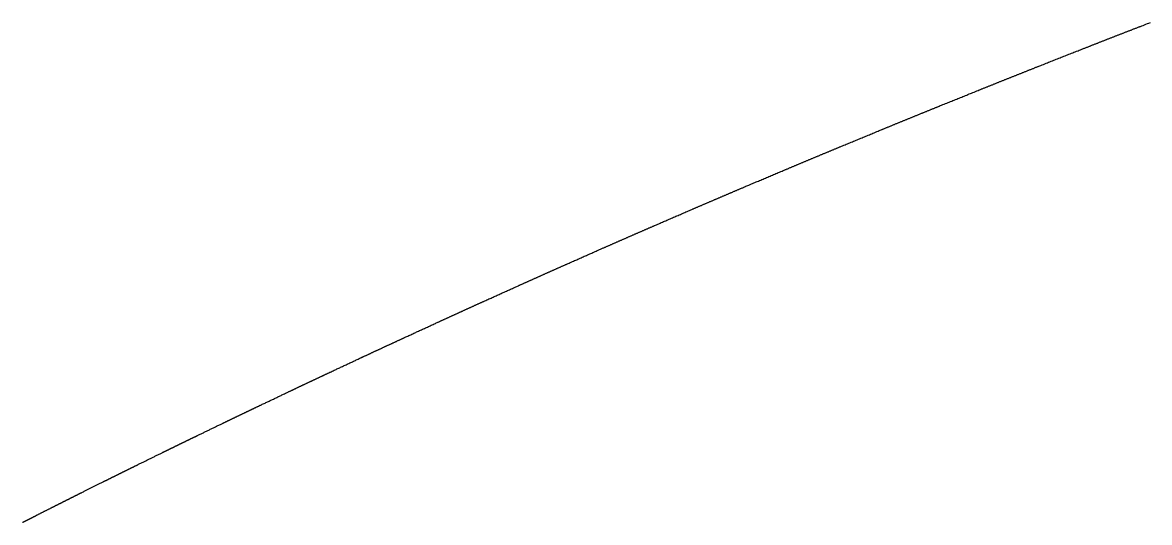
# Model space of a CAD drawing. Header units: millimetres. Extents: x 0 to 2438, y 0 to 1219.
# Drawn here: x 208.221 to 210.776, y 467.518 to 468.652 of the extents above; entities that cross this region are included whole.
import ezdxf

# ---------------------------------------------------------------- set-up
doc = ezdxf.new("R2010")
doc.units = ezdxf.units.MM
doc.layers.add('CUT_AIRCRAFT', color=7, linetype='Continuous')

msp = doc.modelspace()

# ---------------------------------------------------------------- linework, layer by layer
at = {"layer": 'CUT_AIRCRAFT'}
msp.add_lwpolyline([(208.2203, 467.5176), (208.2206, 467.5178), (208.221, 467.518), (208.2214, 467.5182), (208.2218, 467.5184), (208.2222, 467.5186), (208.2226, 467.5188), (208.2229, 467.519), (208.2233, 467.5192), (208.2237, 467.5193), (208.2241, 467.5195), (208.2245, 467.5197), (208.2249, 467.5199), (208.2252, 467.5201), (208.2256, 467.5203), (208.226, 467.5205), (208.2264, 467.5207), (208.2268, 467.5209), (208.2272, 467.5211), (208.2276, 467.5213), (208.2279, 467.5215), (208.2283, 467.5217), (208.2287, 467.5219), (208.2291, 467.5221), (208.2295, 467.5223), (208.2299, 467.5225), (208.2303, 467.5227), (208.2306, 467.5229), (208.231, 467.5231), (208.2314, 467.5233), (208.2318, 467.5235), (208.2322, 467.5237), (208.2326, 467.5239), (208.233, 467.5241), (208.2334, 467.5243), (208.2337, 467.5245), (208.2341, 467.5247), (208.2345, 467.5249), (208.2349, 467.5251), (208.2353, 467.5253), (208.2357, 467.5254), (208.2361, 467.5256), (208.2365, 467.5258), (208.2368, 467.526), (208.2372, 467.5262), (208.2376, 467.5264), (208.238, 467.5266), (208.2384, 467.5268), (208.2388, 467.527), (208.2392, 467.5272), (208.2396, 467.5274), (208.2399, 467.5276), (208.2403, 467.5278), (208.2407, 467.528), (208.2411, 467.5282), (208.2415, 467.5284), (208.2419, 467.5286), (208.2423, 467.5288), (208.2427, 467.529), (208.2431, 467.5292), (208.2435, 467.5294), (208.2439, 467.5296), (208.2442, 467.5298), (208.2446, 467.53), (208.245, 467.5302), (208.2454, 467.5304), (208.2458, 467.5306), (208.2462, 467.5308), (208.2466, 467.531), (208.247, 467.5312), (208.2474, 467.5314), (208.2478, 467.5316), (208.2482, 467.5318), (208.2485, 467.532), (208.2489, 467.5322), (208.2493, 467.5324), (208.2497, 467.5326), (208.2501, 467.5328), (208.2506, 467.533), (208.2509, 467.5332), (208.2513, 467.5334), (208.2516, 467.5335), (208.2518, 467.5337), (208.2523, 467.5339), (208.2528, 467.5342), (208.2537, 467.5346), (208.2548, 467.5352), (208.256, 467.5358), (208.2571, 467.5364), (208.2583, 467.5369), (208.2593, 467.5375), (208.2604, 467.538), (208.2614, 467.5385), (208.2625, 467.5391), (208.2636, 467.5396), (208.2646, 467.5402), (208.2657, 467.5407), (208.2668, 467.5413), (208.2679, 467.5418), (208.2689, 467.5423), (208.27, 467.5429), (208.2711, 467.5434), (208.2722, 467.544), (208.2732, 467.5445), (208.2743, 467.5451), (208.2754, 467.5456), (208.2765, 467.5462), (208.2776, 467.5467), (208.2786, 467.5473), (208.2797, 467.5478), (208.2808, 467.5483), (208.2818, 467.5489), (208.283, 467.5494), (208.2841, 467.55), (208.2852, 467.5506), (208.2863, 467.5511), (208.2873, 467.5516), (208.2881, 467.552), (208.2888, 467.5524), (208.2894, 467.5527), (208.29, 467.553), (208.2907, 467.5533), (208.2914, 467.5537), (208.2921, 467.5541), (208.2928, 467.5544), (208.2935, 467.5548), (208.2942, 467.5551), (208.2949, 467.5555), (208.2955, 467.5558), (208.2962, 467.5561), (208.2969, 467.5565), (208.2976, 467.5568), (208.2983, 467.5572), (208.299, 467.5575), (208.2997, 467.5579), (208.3004, 467.5582), (208.3011, 467.5586), (208.3018, 467.5589), (208.3024, 467.5593), (208.3031, 467.5596), (208.3038, 467.56), (208.3045, 467.5603), (208.3052, 467.5607), (208.3059, 467.561), (208.3066, 467.5614), (208.3073, 467.5617), (208.308, 467.5621), (208.3087, 467.5624), (208.3094, 467.5628), (208.3101, 467.5631), (208.3108, 467.5635), (208.3115, 467.5638), (208.3121, 467.5642), (208.3128, 467.5645), (208.3135, 467.5649), (208.3142, 467.5652), (208.3149, 467.5656), (208.3156, 467.5659), (208.3163, 467.5663), (208.317, 467.5666), (208.3177, 467.567), (208.3184, 467.5673), (208.3191, 467.5677), (208.3198, 467.568), (208.3205, 467.5684), (208.3212, 467.5687), (208.3219, 467.5691), (208.3226, 467.5694), (208.3233, 467.5698), (208.324, 467.5701), (208.3247, 467.5705), (208.3254, 467.5708), (208.3261, 467.5712), (208.3268, 467.5715), (208.3274, 467.5719), (208.3281, 467.5722), (208.3288, 467.5726), (208.3295, 467.5729), (208.3302, 467.5733), (208.3309, 467.5736), (208.3316, 467.574), (208.3323, 467.5743), (208.333, 467.5747), (208.3337, 467.575), (208.3344, 467.5754), (208.3351, 467.5757), (208.3358, 467.5761), (208.3365, 467.5764), (208.3372, 467.5768), (208.3379, 467.5771), (208.3386, 467.5775), (208.3393, 467.5778), (208.34, 467.5782), (208.3407, 467.5785), (208.3414, 467.5789), (208.3421, 467.5792), (208.3428, 467.5796), (208.3435, 467.5799), (208.3442, 467.5803), (208.3449, 467.5806), (208.3456, 467.581), (208.3463, 467.5813), (208.347, 467.5817), (208.3477, 467.582), (208.3484, 467.5824), (208.3492, 467.5828), (208.3499, 467.5831), (208.3506, 467.5835), (208.3512, 467.5838), (208.3518, 467.5841), (208.3524, 467.5844), (208.3531, 467.5847), (208.3541, 467.5852), (208.3553, 467.5858), (208.3568, 467.5866), (208.3585, 467.5874), (208.3602, 467.5883), (208.3618, 467.5891), (208.3633, 467.5898), (208.3648, 467.5906), (208.3663, 467.5913), (208.3678, 467.5921), (208.3693, 467.5929), (208.3709, 467.5936), (208.3724, 467.5944), (208.374, 467.5952), (208.3755, 467.5959), (208.377, 467.5967), (208.3786, 467.5975), (208.3801, 467.5982), (208.3816, 467.599), (208.3832, 467.5998), (208.3847, 467.6005), (208.3863, 467.6013), (208.3878, 467.6021), (208.3893, 467.6028), (208.3909, 467.6036), (208.3924, 467.6043), (208.3939, 467.6051), (208.3954, 467.6059), (208.397, 467.6067), (208.3987, 467.6075), (208.4003, 467.6083), (208.4018, 467.6091), (208.4032, 467.6097), (208.4042, 467.6103), (208.4051, 467.6107), (208.4058, 467.611), (208.4065, 467.6114), (208.4073, 467.6118), (208.4081, 467.6122), (208.409, 467.6126), (208.4099, 467.6131), (208.4107, 467.6135), (208.4115, 467.6139), (208.4124, 467.6143), (208.4132, 467.6147), (208.414, 467.6151), (208.4149, 467.6155), (208.4157, 467.616), (208.4165, 467.6164), (208.4174, 467.6168), (208.4182, 467.6172), (208.419, 467.6176), (208.4199, 467.618), (208.4207, 467.6184), (208.4215, 467.6189), (208.4224, 467.6193), (208.4232, 467.6197), (208.4241, 467.6201), (208.4249, 467.6205), (208.4257, 467.6209), (208.4266, 467.6214), (208.4274, 467.6218), (208.4282, 467.6222), (208.4291, 467.6226), (208.4299, 467.623), (208.4307, 467.6234), (208.4316, 467.6238), (208.4324, 467.6243), (208.4333, 467.6247), (208.4341, 467.6251), (208.4349, 467.6255), (208.4358, 467.6259), (208.4366, 467.6263), (208.4375, 467.6268), (208.4383, 467.6272), (208.4391, 467.6276), (208.44, 467.628), (208.4408, 467.6284), (208.4417, 467.6288), (208.4425, 467.6293), (208.4433, 467.6297), (208.4442, 467.6301), (208.445, 467.6305), (208.4459, 467.6309), (208.4467, 467.6313), (208.4475, 467.6317), (208.4484, 467.6322), (208.4492, 467.6326), (208.4501, 467.633), (208.4509, 467.6334), (208.4517, 467.6338), (208.4526, 467.6342), (208.4534, 467.6347), (208.4543, 467.6351), (208.4551, 467.6355), (208.4559, 467.6359), (208.4568, 467.6363), (208.4576, 467.6367), (208.4585, 467.6372), (208.4593, 467.6376), (208.4601, 467.638), (208.461, 467.6384), (208.4618, 467.6388), (208.4627, 467.6392), (208.4635, 467.6397), (208.4644, 467.6401), (208.4652, 467.6405), (208.466, 467.6409), (208.4669, 467.6413), (208.4677, 467.6417), (208.4686, 467.6421), (208.4694, 467.6426), (208.4703, 467.643), (208.4711, 467.6434), (208.4719, 467.6438), (208.4728, 467.6442), (208.4736, 467.6446), (208.4745, 467.6451), (208.4753, 467.6455), (208.4761, 467.6459), (208.477, 467.6463), (208.4779, 467.6467), (208.4788, 467.6472), (208.4796, 467.6476), (208.4804, 467.648), (208.4811, 467.6483), (208.4818, 467.6487), (208.4827, 467.6491), (208.4838, 467.6496), (208.4852, 467.6503), (208.4868, 467.6512), (208.4886, 467.652), (208.4904, 467.6529), (208.4922, 467.6538), (208.4938, 467.6546), (208.4955, 467.6554), (208.4971, 467.6562), (208.4987, 467.657), (208.5004, 467.6578), (208.5021, 467.6587), (208.5038, 467.6595), (208.5054, 467.6603), (208.5071, 467.6611), (208.5088, 467.6619), (208.5104, 467.6628), (208.5121, 467.6636), (208.5138, 467.6644), (208.5154, 467.6652), (208.5171, 467.666), (208.5188, 467.6669), (208.5205, 467.6677), (208.5221, 467.6685), (208.5238, 467.6693), (208.5254, 467.6701), (208.5271, 467.6709), (208.5287, 467.6718), (208.5305, 467.6726), (208.5323, 467.6735), (208.5341, 467.6744), (208.5358, 467.6752), (208.5372, 467.6759), (208.5383, 467.6764), (208.5391, 467.6768), (208.5398, 467.6772), (208.5405, 467.6775), (208.5412, 467.6779), (208.542, 467.6783), (208.5429, 467.6787), (208.5438, 467.6791), (208.5446, 467.6795), (208.5454, 467.6799), (208.5462, 467.6803), (208.5471, 467.6807), (208.5479, 467.6811), (208.5487, 467.6815), (208.5495, 467.6819), (208.5504, 467.6823), (208.5512, 467.6827), (208.552, 467.6831), (208.5528, 467.6836), (208.5537, 467.684), (208.5545, 467.6844), (208.5553, 467.6848), (208.5561, 467.6852), (208.557, 467.6856), (208.5578, 467.686), (208.5586, 467.6864), (208.5594, 467.6868), (208.5603, 467.6872), (208.5611, 467.6876), (208.5619, 467.688), (208.5627, 467.6884), (208.5636, 467.6888), (208.5644, 467.6892), (208.5652, 467.6896), (208.566, 467.69), (208.5669, 467.6904), (208.5677, 467.6908), (208.5685, 467.6912), (208.5694, 467.6916), (208.5702, 467.692), (208.571, 467.6924), (208.5718, 467.6928), (208.5727, 467.6932), (208.5735, 467.6936), (208.5743, 467.694), (208.5752, 467.6944), (208.576, 467.6949), (208.5768, 467.6953), (208.5776, 467.6957), (208.5785, 467.6961), (208.5793, 467.6965), (208.5801, 467.6969), (208.581, 467.6973), (208.5818, 467.6977), (208.5826, 467.6981), (208.5834, 467.6985), (208.5843, 467.6989), (208.5851, 467.6993), (208.5859, 467.6997), (208.5867, 467.7001), (208.5876, 467.7005), (208.5884, 467.7009), (208.5892, 467.7013), (208.5901, 467.7017), (208.5909, 467.7021), (208.5917, 467.7025), (208.5925, 467.7029), (208.5934, 467.7033), (208.5942, 467.7037), (208.595, 467.7041), (208.5959, 467.7045), (208.5967, 467.7049), (208.5975, 467.7053), (208.5984, 467.7057), (208.5992, 467.7062), (208.6, 467.7066), (208.6008, 467.707), (208.6017, 467.7074), (208.6025, 467.7078), (208.6033, 467.7082), (208.6042, 467.7086), (208.605, 467.709), (208.6058, 467.7094), (208.6067, 467.7098), (208.6075, 467.7102), (208.6083, 467.7106), (208.6091, 467.711), (208.61, 467.7114), (208.6108, 467.7118), (208.6117, 467.7122), (208.6125, 467.7126), (208.6133, 467.713), (208.614, 467.7133), (208.6147, 467.7137), (208.6155, 467.7141), (208.6166, 467.7146), (208.6181, 467.7153), (208.6198, 467.7162), (208.6217, 467.7171), (208.6236, 467.718), (208.6254, 467.7189), (208.6272, 467.7197), (208.6289, 467.7206), (208.6306, 467.7214), (208.6323, 467.7222), (208.634, 467.7231), (208.6358, 467.7239), (208.6376, 467.7248), (208.6393, 467.7256), (208.6411, 467.7265), (208.6428, 467.7273), (208.6445, 467.7282), (208.6463, 467.729), (208.648, 467.7299), (208.6498, 467.7307), (208.6515, 467.7315), (208.6533, 467.7324), (208.655, 467.7332), (208.6568, 467.7341), (208.6585, 467.7349), (208.6602, 467.7358), (208.6619, 467.7366), (208.6637, 467.7374), (208.6655, 467.7383), (208.6674, 467.7392), (208.6693, 467.7401), (208.671, 467.741), (208.6725, 467.7417), (208.6737, 467.7422), (208.6746, 467.7427), (208.6754, 467.7431), (208.6762, 467.7435), (208.677, 467.7439), (208.6779, 467.7443), (208.6789, 467.7448), (208.6798, 467.7452), (208.6808, 467.7457), (208.6817, 467.7461), (208.6826, 467.7466), (208.6835, 467.747), (208.6844, 467.7474), (208.6853, 467.7479), (208.6863, 467.7483), (208.6872, 467.7488), (208.6881, 467.7492), (208.689, 467.7496), (208.6899, 467.7501), (208.6909, 467.7505), (208.6918, 467.751), (208.6927, 467.7514), (208.6936, 467.7518), (208.6945, 467.7523), (208.6954, 467.7527), (208.6964, 467.7532), (208.6973, 467.7536), (208.6982, 467.7541), (208.6991, 467.7545), (208.7, 467.7549), (208.701, 467.7554), (208.7019, 467.7558), (208.7028, 467.7563), (208.7037, 467.7567), (208.7046, 467.7572), (208.7055, 467.7576), (208.7065, 467.758), (208.7074, 467.7585), (208.7083, 467.7589), (208.7092, 467.7594), (208.7101, 467.7598), (208.7111, 467.7602), (208.712, 467.7607), (208.7129, 467.7611), (208.7138, 467.7616), (208.7147, 467.762), (208.7157, 467.7625), (208.7166, 467.7629), (208.7175, 467.7633), (208.7184, 467.7638), (208.7193, 467.7642), (208.7202, 467.7647), (208.7212, 467.7651), (208.7221, 467.7655), (208.723, 467.766), (208.7239, 467.7664), (208.7249, 467.7669), (208.7258, 467.7673), (208.7267, 467.7678), (208.7276, 467.7682), (208.7285, 467.7686), (208.7294, 467.7691), (208.7304, 467.7695), (208.7313, 467.77), (208.7322, 467.7704), (208.7331, 467.7708), (208.734, 467.7713), (208.735, 467.7717), (208.7359, 467.7722), (208.7368, 467.7726), (208.7377, 467.773), (208.7387, 467.7735), (208.7396, 467.7739), (208.7405, 467.7744), (208.7414, 467.7748), (208.7423, 467.7753), (208.7433, 467.7757), (208.7442, 467.7761), (208.7451, 467.7766), (208.746, 467.777), (208.7469, 467.7775), (208.7479, 467.7779), (208.7488, 467.7783), (208.7497, 467.7788), (208.7506, 467.7792), (208.7515, 467.7797), (208.7525, 467.7801), (208.7534, 467.7805), (208.7544, 467.781), (208.7553, 467.7815), (208.7562, 467.7819), (208.7571, 467.7823), (208.7578, 467.7827), (208.7586, 467.783), (208.7595, 467.7835), (208.7608, 467.7841), (208.7624, 467.7848), (208.7643, 467.7858), (208.7664, 467.7867), (208.7685, 467.7877), (208.7705, 467.7887), (208.7724, 467.7896), (208.7743, 467.7905), (208.7762, 467.7914), (208.7781, 467.7923), (208.78, 467.7932), (208.7819, 467.7942), (208.7839, 467.7951), (208.7858, 467.796), (208.7877, 467.7969), (208.7896, 467.7978), (208.7916, 467.7988), (208.7935, 467.7997), (208.7954, 467.8006), (208.7973, 467.8015), (208.7993, 467.8024), (208.8012, 467.8033), (208.8031, 467.8043), (208.805, 467.8052), (208.807, 467.8061), (208.8088, 467.807), (208.8107, 467.8079), (208.8126, 467.8088), (208.8147, 467.8098), (208.8167, 467.8107), (208.8188, 467.8117), (208.8207, 467.8126), (208.8224, 467.8134), (208.8236, 467.814), (208.8247, 467.8145), (208.8255, 467.8149), (208.8264, 467.8153), (208.8273, 467.8158), (208.8283, 467.8162), (208.8293, 467.8167), (208.8304, 467.8172), (208.8314, 467.8177), (208.8324, 467.8182), (208.8334, 467.8187), (208.8344, 467.8191), (208.8354, 467.8196), (208.8364, 467.8201), (208.8374, 467.8206), (208.8384, 467.821), (208.8394, 467.8215), (208.8404, 467.822), (208.8414, 467.8225), (208.8424, 467.8229), (208.8434, 467.8234), (208.8444, 467.8239), (208.8454, 467.8244), (208.8464, 467.8248), (208.8474, 467.8253), (208.8485, 467.8258), (208.8494, 467.8263), (208.8504, 467.8267), (208.8515, 467.8272), (208.8525, 467.8277), (208.8535, 467.8282), (208.8545, 467.8286), (208.8555, 467.8291), (208.8565, 467.8296), (208.8575, 467.8301), (208.8585, 467.8305), (208.8595, 467.831), (208.8605, 467.8315), (208.8615, 467.832), (208.8625, 467.8324), (208.8635, 467.8329), (208.8645, 467.8334), (208.8655, 467.8339), (208.8665, 467.8343), (208.8675, 467.8348), (208.8685, 467.8353), (208.8695, 467.8358), (208.8706, 467.8362), (208.8716, 467.8367), (208.8726, 467.8372), (208.8736, 467.8377), (208.8746, 467.8381), (208.8756, 467.8386), (208.8766, 467.8391), (208.8776, 467.8396), (208.8786, 467.84), (208.8796, 467.8405), (208.8806, 467.841), (208.8816, 467.8415), (208.8826, 467.8419), (208.8836, 467.8424), (208.8846, 467.8429), (208.8856, 467.8434), (208.8866, 467.8438), (208.8876, 467.8443), (208.8887, 467.8448), (208.8896, 467.8453), (208.8907, 467.8457), (208.8917, 467.8462), (208.8927, 467.8467), (208.8937, 467.8472), (208.8947, 467.8476), (208.8957, 467.8481), (208.8967, 467.8486), (208.8977, 467.8491), (208.8987, 467.8495), (208.8997, 467.85), (208.9007, 467.8505), (208.9017, 467.8509), (208.9027, 467.8514), (208.9038, 467.8519), (208.9048, 467.8524), (208.9058, 467.8529), (208.9068, 467.8533), (208.9078, 467.8538), (208.9088, 467.8543), (208.9098, 467.8547), (208.9108, 467.8552), (208.9118, 467.8557), (208.9129, 467.8562), (208.9139, 467.8567), (208.9148, 467.8571), (208.9156, 467.8575), (208.9165, 467.8579), (208.9175, 467.8584), (208.9188, 467.859), (208.9206, 467.8598), (208.9227, 467.8608), (208.9249, 467.8619), (208.9272, 467.8629), (208.9294, 467.864), (208.9315, 467.8649), (208.9335, 467.8659), (208.9356, 467.8669), (208.9376, 467.8678), (208.9397, 467.8688), (208.9418, 467.8698), (208.9439, 467.8708), (208.946, 467.8718), (208.9481, 467.8727), (208.9502, 467.8737), (208.9523, 467.8747), (208.9544, 467.8757), (208.9564, 467.8766), (208.9585, 467.8776), (208.9606, 467.8786), (208.9627, 467.8796), (208.9648, 467.8806), (208.9669, 467.8816), (208.969, 467.8825), (208.971, 467.8835), (208.9731, 467.8844), (208.9752, 467.8854), (208.9774, 467.8864), (208.9796, 467.8875), (208.9819, 467.8885), (208.9839, 467.8895), (208.9857, 467.8903), (208.9871, 467.891), (208.9882, 467.8915), (208.9891, 467.8919), (208.9901, 467.8924), (208.9911, 467.8928), (208.9921, 467.8933), (208.9933, 467.8939), (208.9944, 467.8944), (208.9955, 467.8949), (208.9966, 467.8954), (208.9977, 467.8959), (208.9987, 467.8964), (208.9998, 467.8969), (209.0009, 467.8974), (209.002, 467.8979), (209.0031, 467.8984), (209.0042, 467.8989), (209.0052, 467.8994), (209.0063, 467.8999), (209.0074, 467.9004), (209.0085, 467.9009), (209.0096, 467.9014), (209.0106, 467.902), (209.0117, 467.9025), (209.0128, 467.903), (209.0139, 467.9035), (209.015, 467.904), (209.0161, 467.9045), (209.0172, 467.905), (209.0182, 467.9055), (209.0193, 467.906), (209.0204, 467.9065), (209.0215, 467.907), (209.0226, 467.9075), (209.0237, 467.908), (209.0247, 467.9085), (209.0258, 467.909), (209.0269, 467.9095), (209.028, 467.91), (209.0291, 467.9105), (209.0302, 467.911), (209.0312, 467.9115), (209.0323, 467.912), (209.0334, 467.9125), (209.0345, 467.913), (209.0356, 467.9135), (209.0367, 467.9141), (209.0377, 467.9146), (209.0388, 467.9151), (209.0399, 467.9156), (209.041, 467.9161), (209.0421, 467.9166), (209.0432, 467.9171), (209.0443, 467.9176), (209.0453, 467.9181), (209.0464, 467.9186), (209.0475, 467.9191), (209.0486, 467.9196), (209.0497, 467.9201), (209.0508, 467.9206), (209.0519, 467.9211), (209.0529, 467.9216), (209.054, 467.9221), (209.0551, 467.9226), (209.0562, 467.9231), (209.0573, 467.9236), (209.0584, 467.9241), (209.0595, 467.9246), (209.0605, 467.9251), (209.0616, 467.9256), (209.0627, 467.9261), (209.0638, 467.9266), (209.0649, 467.9271), (209.066, 467.9276), (209.0671, 467.9281), (209.0682, 467.9286), (209.0692, 467.9291), (209.0703, 467.9297), (209.0714, 467.9302), (209.0725, 467.9307), (209.0736, 467.9312), (209.0747, 467.9317), (209.0758, 467.9322), (209.0768, 467.9327), (209.0779, 467.9332), (209.079, 467.9337), (209.0801, 467.9342), (209.0812, 467.9347), (209.0823, 467.9352), (209.0834, 467.9357), (209.0845, 467.9362), (209.0855, 467.9367), (209.0864, 467.9371), (209.0874, 467.9375), (209.0884, 467.938), (209.0899, 467.9387), (209.0917, 467.9396), (209.094, 467.9406), (209.0963, 467.9417), (209.0987, 467.9428), (209.101, 467.9438), (209.1032, 467.9449), (209.1054, 467.9459), (209.1076, 467.9469), (209.1098, 467.9479), (209.112, 467.9489), (209.1142, 467.9499), (209.1164, 467.9509), (209.1186, 467.952), (209.1208, 467.953), (209.1231, 467.954), (209.1253, 467.955), (209.1275, 467.956), (209.1297, 467.957), (209.1319, 467.9581), (209.1341, 467.9591), (209.1363, 467.9601), (209.1386, 467.9611), (209.1408, 467.9621), (209.143, 467.9631), (209.1451, 467.9641), (209.1473, 467.9651), (209.1495, 467.9662), (209.1518, 467.9672), (209.1542, 467.9683), (209.1566, 467.9694), (209.1588, 467.9704), (209.1607, 467.9713), (209.1621, 467.9719), (209.1633, 467.9725), (209.1643, 467.9729), (209.1652, 467.9733), (209.1662, 467.9738), (209.1673, 467.9743), (209.1685, 467.9749), (209.1697, 467.9754), (209.1709, 467.9759), (209.172, 467.9764), (209.1731, 467.977), (209.1742, 467.9775), (209.1753, 467.978), (209.1764, 467.9785), (209.1776, 467.979), (209.1787, 467.9795), (209.1798, 467.98), (209.181, 467.9806), (209.1821, 467.9811), (209.1832, 467.9816), (209.1843, 467.9821), (209.1855, 467.9826), (209.1866, 467.9831), (209.1877, 467.9836), (209.1889, 467.9842), (209.19, 467.9847), (209.1911, 467.9852), (209.1922, 467.9857), (209.1934, 467.9862), (209.1945, 467.9867), (209.1956, 467.9873), (209.1967, 467.9878), (209.1979, 467.9883), (209.199, 467.9888), (209.2001, 467.9893), (209.2012, 467.9898), (209.2024, 467.9903), (209.2035, 467.9909), (209.2046, 467.9914), (209.2058, 467.9919), (209.2069, 467.9924), (209.208, 467.9929), (209.2091, 467.9934), (209.2103, 467.9939), (209.2114, 467.9945), (209.2125, 467.995), (209.2137, 467.9955), (209.2148, 467.996), (209.2159, 467.9965), (209.217, 467.997), (209.2182, 467.9975), (209.2193, 467.9981), (209.2204, 467.9986), (209.2216, 467.9991), (209.2227, 467.9996), (209.2238, 468.0001), (209.2249, 468.0006), (209.2261, 468.0011), (209.2272, 468.0017), (209.2283, 468.0022), (209.2294, 468.0027), (209.2306, 468.0032), (209.2317, 468.0037), (209.2328, 468.0042), (209.234, 468.0047), (209.2351, 468.0052), (209.2362, 468.0058), (209.2373, 468.0063), (209.2385, 468.0068), (209.2396, 468.0073), (209.2407, 468.0078), (209.2419, 468.0083), (209.243, 468.0088), (209.2441, 468.0094), (209.2452, 468.0099), (209.2464, 468.0104), (209.2475, 468.0109), (209.2486, 468.0114), (209.2498, 468.0119), (209.2509, 468.0124), (209.252, 468.0129), (209.2532, 468.0135), (209.2543, 468.014), (209.2554, 468.0145), (209.2565, 468.015), (209.2576, 468.0155), (209.2588, 468.016), (209.2599, 468.0165), (209.2611, 468.0171), (209.2623, 468.0176), (209.2634, 468.0181), (209.2645, 468.0186), (209.2654, 468.019), (209.2663, 468.0194), (209.2675, 468.0199), (209.269, 468.0206), (209.2709, 468.0215), (209.2732, 468.0226), (209.2757, 468.0237), (209.2782, 468.0248), (209.2807, 468.0259), (209.283, 468.027), (209.2852, 468.028), (209.2875, 468.029), (209.2898, 468.0301), (209.2921, 468.0311), (209.2945, 468.0322), (209.2968, 468.0332), (209.2991, 468.0343), (209.3014, 468.0353), (209.3038, 468.0364), (209.3061, 468.0374), (209.3084, 468.0385), (209.3107, 468.0395), (209.313, 468.0405), (209.3154, 468.0416), (209.3177, 468.0427), (209.32, 468.0437), (209.3223, 468.0447), (209.3246, 468.0458), (209.3269, 468.0468), (209.3292, 468.0478), (209.3315, 468.0489), (209.3339, 468.05), (209.3364, 468.0511), (209.3389, 468.0522), (209.3412, 468.0533), (209.3432, 468.0541), (209.3448, 468.0548), (209.346, 468.0554), (209.347, 468.0558), (209.348, 468.0563), (209.3491, 468.0568), (209.3503, 468.0573), (209.3515, 468.0579), (209.3527, 468.0584), (209.354, 468.059), (209.3552, 468.0595), (209.3563, 468.06), (209.3575, 468.0606), (209.3587, 468.0611), (209.3599, 468.0616), (209.3611, 468.0622), (209.3623, 468.0627), (209.3635, 468.0632), (209.3647, 468.0638), (209.3658, 468.0643), (209.367, 468.0648), (209.3682, 468.0654), (209.3694, 468.0659), (209.3706, 468.0664), (209.3718, 468.067), (209.373, 468.0675), (209.3742, 468.068), (209.3754, 468.0686), (209.3766, 468.0691), (209.3778, 468.0696), (209.379, 468.0702), (209.3801, 468.0707), (209.3813, 468.0713), (209.3825, 468.0718), (209.3837, 468.0723), (209.3849, 468.0729), (209.3861, 468.0734), (209.3873, 468.0739), (209.3885, 468.0745), (209.3897, 468.075), (209.3909, 468.0755), (209.3921, 468.0761), (209.3932, 468.0766), (209.3944, 468.0771), (209.3956, 468.0777), (209.3968, 468.0782), (209.398, 468.0787), (209.3992, 468.0793), (209.4004, 468.0798), (209.4016, 468.0803), (209.4028, 468.0809), (209.404, 468.0814), (209.4052, 468.0819), (209.4064, 468.0824), (209.4076, 468.083), (209.4088, 468.0835), (209.41, 468.084), (209.4111, 468.0846), (209.4123, 468.0851), (209.4135, 468.0856), (209.4147, 468.0862), (209.4159, 468.0867), (209.4171, 468.0872), (209.4183, 468.0878), (209.4195, 468.0883), (209.4207, 468.0888), (209.4219, 468.0894), (209.4231, 468.0899), (209.4243, 468.0904), (209.4255, 468.091), (209.4266, 468.0915), (209.4278, 468.092), (209.429, 468.0926), (209.4302, 468.0931), (209.4314, 468.0936), (209.4326, 468.0942), (209.4338, 468.0947), (209.435, 468.0952), (209.4362, 468.0958), (209.4374, 468.0963), (209.4386, 468.0968), (209.4398, 468.0973), (209.441, 468.0979), (209.4422, 468.0984), (209.4434, 468.0989), (209.4445, 468.0995), (209.4457, 468.1), (209.4469, 468.1005), (209.4481, 468.1011), (209.4494, 468.1016), (209.4506, 468.1022), (209.4518, 468.1027), (209.4529, 468.1032), (209.4539, 468.1036), (209.4549, 468.1041), (209.4561, 468.1046), (209.4577, 468.1053), (209.4597, 468.1062), (209.4622, 468.1073), (209.4648, 468.1085), (209.4675, 468.1096), (209.47, 468.1108), (209.4725, 468.1119), (209.4749, 468.1129), (209.4772, 468.114), (209.4796, 468.1151), (209.4821, 468.1161), (209.4846, 468.1172), (209.487, 468.1183), (209.4895, 468.1194), (209.4919, 468.1205), (209.4943, 468.1216), (209.4968, 468.1226), (209.4992, 468.1237), (209.5017, 468.1248), (209.5041, 468.1259), (209.5066, 468.127), (209.509, 468.128), (209.5115, 468.1291), (209.5139, 468.1302), (209.5163, 468.1313), (209.5187, 468.1323), (209.5211, 468.1334), (209.5236, 468.1345), (209.5261, 468.1356), (209.5288, 468.1368), (209.5314, 468.1379), (209.5338, 468.139), (209.5359, 468.1399), (209.5375, 468.1406), (209.5388, 468.1412), (209.5399, 468.1416), (209.5409, 468.1421), (209.5421, 468.1426), (209.5433, 468.1432), (209.5446, 468.1437), (209.5459, 468.1443), (209.5472, 468.1449), (209.5484, 468.1454), (209.5497, 468.146), (209.5509, 468.1465), (209.5522, 468.1471), (209.5534, 468.1476), (209.5547, 468.1482), (209.5559, 468.1487), (209.5572, 468.1493), (209.5584, 468.1498), (209.5597, 468.1504), (209.5609, 468.1509), (209.5622, 468.1515), (209.5634, 468.152), (209.5647, 468.1525), (209.5659, 468.1531), (209.5672, 468.1536), (209.5684, 468.1542), (209.5697, 468.1547), (209.5709, 468.1553), (209.5722, 468.1558), (209.5734, 468.1564), (209.5747, 468.1569), (209.5759, 468.1575), (209.5772, 468.158), (209.5784, 468.1586), (209.5797, 468.1591), (209.5809, 468.1597), (209.5822, 468.1602), (209.5834, 468.1608), (209.5847, 468.1613), (209.5859, 468.1619), (209.5872, 468.1624), (209.5884, 468.163), (209.5897, 468.1635), (209.5909, 468.1641), (209.5922, 468.1646), (209.5934, 468.1652), (209.5947, 468.1657), (209.5959, 468.1663), (209.5972, 468.1668), (209.5984, 468.1674), (209.5997, 468.1679), (209.6009, 468.1684), (209.6022, 468.169), (209.6035, 468.1695), (209.6047, 468.1701), (209.606, 468.1706), (209.6072, 468.1712), (209.6085, 468.1717), (209.6097, 468.1723), (209.611, 468.1728), (209.6122, 468.1734), (209.6135, 468.1739), (209.6147, 468.1745), (209.616, 468.175), (209.6172, 468.1756), (209.6185, 468.1761), (209.6197, 468.1767), (209.621, 468.1772), (209.6222, 468.1777), (209.6235, 468.1783), (209.6247, 468.1788), (209.626, 468.1794), (209.6272, 468.1799), (209.6285, 468.1805), (209.6298, 468.181), (209.631, 468.1816), (209.6322, 468.1821), (209.6335, 468.1827), (209.6348, 468.1832), (209.636, 468.1838), (209.6373, 468.1843), (209.6385, 468.1849), (209.6398, 468.1854), (209.641, 468.1859), (209.6423, 468.1865), (209.6435, 468.187), (209.6448, 468.1876), (209.646, 468.1881), (209.6473, 468.1887), (209.6487, 468.1893), (209.6499, 468.1898), (209.651, 468.1903), (209.6521, 468.1908), (209.6532, 468.1912), (209.6544, 468.1918), (209.6561, 468.1925), (209.6582, 468.1934), (209.6608, 468.1945), (209.6635, 468.1957), (209.6663, 468.1969), (209.6689, 468.1981), (209.6715, 468.1992), (209.674, 468.2003), (209.6765, 468.2013), (209.679, 468.2024), (209.6815, 468.2035), (209.6841, 468.2047), (209.6867, 468.2058), (209.6892, 468.2069), (209.6918, 468.208), (209.6943, 468.2091), (209.6969, 468.2102), (209.6994, 468.2113), (209.702, 468.2124), (209.7045, 468.2135), (209.7071, 468.2146), (209.7097, 468.2157), (209.7122, 468.2168), (209.7148, 468.2179), (209.7173, 468.219), (209.7198, 468.2201), (209.7223, 468.2212), (209.7249, 468.2223), (209.7275, 468.2234), (209.7303, 468.2246), (209.733, 468.2258), (209.7356, 468.2269), (209.7378, 468.2278), (209.7394, 468.2286), (209.7407, 468.2291), (209.7419, 468.2296), (209.743, 468.2301), (209.7441, 468.2306), (209.7454, 468.2311), (209.7468, 468.2317), (209.7482, 468.2323), (209.7495, 468.2329), (209.7508, 468.2334), (209.7521, 468.234), (209.7533, 468.2345), (209.7546, 468.2351), (209.7559, 468.2357), (209.7572, 468.2362), (209.7585, 468.2368), (209.7598, 468.2373), (209.7611, 468.2379), (209.7624, 468.2384), (209.7637, 468.239), (209.765, 468.2396), (209.7663, 468.2401), (209.7676, 468.2407), (209.7689, 468.2412), (209.7702, 468.2418), (209.7715, 468.2424), (209.7728, 468.2429), (209.7741, 468.2435), (209.7754, 468.244), (209.7767, 468.2446), (209.778, 468.2451), (209.7793, 468.2457), (209.7806, 468.2463), (209.7819, 468.2468), (209.7832, 468.2474), (209.7845, 468.2479), (209.7859, 468.2485), (209.7871, 468.249), (209.7885, 468.2496), (209.7897, 468.2502), (209.7911, 468.2507), (209.7923, 468.2513), (209.7937, 468.2518), (209.795, 468.2524), (209.7962, 468.2529), (209.7976, 468.2535), (209.7988, 468.2541), (209.8002, 468.2546), (209.8015, 468.2552), (209.8028, 468.2557), (209.8041, 468.2563), (209.8054, 468.2568), (209.8067, 468.2574), (209.808, 468.2579), (209.8093, 468.2585), (209.8106, 468.2591), (209.8119, 468.2596), (209.8132, 468.2602), (209.8145, 468.2607), (209.8158, 468.2613), (209.8171, 468.2618), (209.8184, 468.2624), (209.8197, 468.263), (209.821, 468.2635), (209.8223, 468.2641), (209.8236, 468.2646), (209.8249, 468.2652), (209.8262, 468.2657), (209.8275, 468.2663), (209.8288, 468.2668), (209.8301, 468.2674), (209.8314, 468.2679), (209.8327, 468.2685), (209.834, 468.2691), (209.8353, 468.2696), (209.8366, 468.2702), (209.8379, 468.2707), (209.8392, 468.2713), (209.8405, 468.2718), (209.8418, 468.2724), (209.8431, 468.2729), (209.8444, 468.2735), (209.8457, 468.2741), (209.847, 468.2746), (209.8483, 468.2752), (209.8496, 468.2757), (209.8509, 468.2763), (209.8522, 468.2768), (209.8536, 468.2774), (209.855, 468.278), (209.8562, 468.2785), (209.8574, 468.279), (209.8585, 468.2795), (209.8596, 468.28), (209.8609, 468.2805), (209.8627, 468.2813), (209.8649, 468.2822), (209.8675, 468.2833), (209.8704, 468.2845), (209.8733, 468.2858), (209.876, 468.2869), (209.8787, 468.2881), (209.8813, 468.2892), (209.8839, 468.2903), (209.8865, 468.2914), (209.8891, 468.2925), (209.8918, 468.2936), (209.8945, 468.2947), (209.8971, 468.2959), (209.8998, 468.297), (209.9024, 468.2981), (209.9051, 468.2992), (209.9077, 468.3004), (209.9104, 468.3015), (209.913, 468.3026), (209.9157, 468.3037), (209.9184, 468.3049), (209.9211, 468.306), (209.9237, 468.3071), (209.9263, 468.3082), (209.9289, 468.3093), (209.9315, 468.3104), (209.9342, 468.3115), (209.937, 468.3127), (209.9398, 468.3139), (209.9427, 468.3151), (209.9453, 468.3162), (209.9476, 468.3172), (209.9493, 468.3179), (209.9507, 468.3185), (209.9519, 468.319), (209.953, 468.3194), (209.9542, 468.32), (209.9556, 468.3205), (209.957, 468.3211), (209.9584, 468.3217), (209.9598, 468.3223), (209.9611, 468.3229), (209.9625, 468.3234), (209.9638, 468.324), (209.9651, 468.3246), (209.9665, 468.3251), (209.9678, 468.3257), (209.9692, 468.3263), (209.9706, 468.3268), (209.9719, 468.3274), (209.9733, 468.328), (209.9746, 468.3285), (209.976, 468.3291), (209.9773, 468.3297), (209.9787, 468.3302), (209.98, 468.3308), (209.9814, 468.3314), (209.9827, 468.3319), (209.9841, 468.3325), (209.9854, 468.3331), (209.9868, 468.3336), (209.9881, 468.3342), (209.9895, 468.3348), (209.9908, 468.3353), (209.9922, 468.3359), (209.9935, 468.3365), (209.9949, 468.337), (209.9963, 468.3376), (209.9976, 468.3382), (209.999, 468.3387), (210.0003, 468.3393), (210.0017, 468.3399), (210.003, 468.3404), (210.0044, 468.341), (210.0057, 468.3416), (210.0071, 468.3421), (210.0084, 468.3427), (210.0098, 468.3433), (210.0111, 468.3438), (210.0125, 468.3444), (210.0138, 468.345), (210.0152, 468.3455), (210.0165, 468.3461), (210.0179, 468.3467), (210.0192, 468.3472), (210.0206, 468.3478), (210.022, 468.3483), (210.0233, 468.3489), (210.0247, 468.3495), (210.026, 468.35), (210.0274, 468.3506), (210.0287, 468.3512), (210.0301, 468.3517), (210.0314, 468.3523), (210.0328, 468.3529), (210.0341, 468.3534), (210.0355, 468.354), (210.0368, 468.3546), (210.0382, 468.3551), (210.0395, 468.3557), (210.0409, 468.3563), (210.0422, 468.3568), (210.0436, 468.3574), (210.045, 468.3579), (210.0463, 468.3585), (210.0477, 468.3591), (210.049, 468.3596), (210.0504, 468.3602), (210.0517, 468.3608), (210.0531, 468.3613), (210.0544, 468.3619), (210.0558, 468.3625), (210.0572, 468.363), (210.0585, 468.3636), (210.0599, 468.3642), (210.0612, 468.3647), (210.0625, 468.3653), (210.0639, 468.3658), (210.0652, 468.3664), (210.0666, 468.367), (210.068, 468.3676), (210.0695, 468.3681), (210.0708, 468.3687), (210.072, 468.3692), (210.0732, 468.3697), (210.0743, 468.3702), (210.0757, 468.3707), (210.0775, 468.3715), (210.0798, 468.3724), (210.0825, 468.3736), (210.0855, 468.3748), (210.0884, 468.376), (210.0913, 468.3772), (210.0941, 468.3784), (210.0967, 468.3795), (210.0994, 468.3806), (210.1021, 468.3817), (210.1049, 468.3828), (210.1077, 468.384), (210.1104, 468.3851), (210.1132, 468.3863), (210.1159, 468.3874), (210.1187, 468.3885), (210.1214, 468.3897), (210.1241, 468.3908), (210.1269, 468.3919), (210.1296, 468.3931), (210.1324, 468.3942), (210.1352, 468.3954), (210.1379, 468.3965), (210.1407, 468.3976), (210.1434, 468.3988), (210.1461, 468.3999), (210.1488, 468.401), (210.1515, 468.4021), (210.1544, 468.4033), (210.1574, 468.4045), (210.1603, 468.4057), (210.163, 468.4069), (210.1654, 468.4078), (210.1672, 468.4086), (210.1686, 468.4091), (210.1698, 468.4096), (210.171, 468.4101), (210.1722, 468.4106), (210.1736, 468.4112), (210.1751, 468.4118), (210.1765, 468.4124), (210.178, 468.413), (210.1793, 468.4136), (210.1807, 468.4141), (210.1821, 468.4147), (210.1835, 468.4153), (210.1849, 468.4158), (210.1863, 468.4164), (210.1877, 468.417), (210.1891, 468.4175), (210.1905, 468.4181), (210.1918, 468.4187), (210.1933, 468.4193), (210.1946, 468.4198), (210.196, 468.4204), (210.1974, 468.421), (210.1988, 468.4216), (210.2002, 468.4221), (210.2016, 468.4227), (210.203, 468.4233), (210.2044, 468.4238), (210.2058, 468.4244), (210.2072, 468.425), (210.2086, 468.4255), (210.21, 468.4261), (210.2114, 468.4267), (210.2128, 468.4273), (210.2141, 468.4278), (210.2156, 468.4284), (210.2169, 468.429), (210.2183, 468.4295), (210.2197, 468.4301), (210.2211, 468.4307), (210.2225, 468.4313), (210.2239, 468.4318), (210.2253, 468.4324), (210.2267, 468.433), (210.2281, 468.4335), (210.2295, 468.4341), (210.2309, 468.4347), (210.2323, 468.4352), (210.2337, 468.4358), (210.2351, 468.4364), (210.2365, 468.437), (210.2379, 468.4375), (210.2392, 468.4381), (210.2406, 468.4387), (210.242, 468.4392), (210.2434, 468.4398), (210.2448, 468.4404), (210.2462, 468.4409), (210.2476, 468.4415), (210.249, 468.4421), (210.2504, 468.4427), (210.2518, 468.4432), (210.2532, 468.4438), (210.2546, 468.4444), (210.256, 468.4449), (210.2574, 468.4455), (210.2588, 468.4461), (210.2602, 468.4466), (210.2616, 468.4472), (210.263, 468.4478), (210.2644, 468.4483), (210.2658, 468.4489), (210.2672, 468.4495), (210.2686, 468.45), (210.2699, 468.4506), (210.2713, 468.4512), (210.2727, 468.4518), (210.2741, 468.4523), (210.2755, 468.4529), (210.2769, 468.4535), (210.2783, 468.454), (210.2797, 468.4546), (210.2811, 468.4552), (210.2825, 468.4557), (210.2839, 468.4563), (210.2853, 468.4568), (210.2867, 468.4574), (210.2881, 468.458), (210.2895, 468.4586), (210.291, 468.4592), (210.2924, 468.4597), (210.2937, 468.4603), (210.2948, 468.4607), (210.296, 468.4612), (210.2974, 468.4618), (210.2993, 468.4625), (210.3016, 468.4635), (210.3045, 468.4646), (210.3075, 468.4659), (210.3105, 468.4671), (210.3135, 468.4683), (210.3163, 468.4695), (210.3191, 468.4706), (210.3218, 468.4717), (210.3246, 468.4728), (210.3274, 468.474), (210.3303, 468.4751), (210.3331, 468.4763), (210.336, 468.4774), (210.3388, 468.4785), (210.3416, 468.4797), (210.3444, 468.4808), (210.3472, 468.482), (210.3501, 468.4831), (210.3529, 468.4842), (210.3557, 468.4854), (210.3586, 468.4865), (210.3614, 468.4877), (210.3642, 468.4888), (210.367, 468.49), (210.3698, 468.4911), (210.3725, 468.4922), (210.3754, 468.4933), (210.3783, 468.4945), (210.3814, 468.4957), (210.3844, 468.497), (210.3872, 468.4981), (210.3896, 468.4991), (210.3915, 468.4998), (210.3929, 468.5004), (210.3941, 468.5009), (210.3953, 468.5014), (210.3966, 468.5019), (210.3981, 468.5025), (210.3996, 468.503), (210.401, 468.5036), (210.4025, 468.5042), (210.4039, 468.5048), (210.4054, 468.5054), (210.4068, 468.5059), (210.4082, 468.5065), (210.4096, 468.5071), (210.411, 468.5077), (210.4125, 468.5082), (210.4139, 468.5088), (210.4153, 468.5094), (210.4168, 468.51), (210.4182, 468.5105), (210.4196, 468.5111), (210.4211, 468.5117), (210.4225, 468.5123), (210.4239, 468.5128), (210.4253, 468.5134), (210.4268, 468.514), (210.4282, 468.5145), (210.4296, 468.5151), (210.4311, 468.5157), (210.4325, 468.5163), (210.4339, 468.5168), (210.4353, 468.5174), (210.4368, 468.518), (210.4382, 468.5185), (210.4396, 468.5191), (210.4411, 468.5197), (210.4425, 468.5203), (210.4439, 468.5208), (210.4453, 468.5214), (210.4468, 468.522), (210.4482, 468.5226), (210.4496, 468.5231), (210.4511, 468.5237), (210.4525, 468.5243), (210.4539, 468.5248), (210.4554, 468.5254), (210.4568, 468.526), (210.4582, 468.5266), (210.4597, 468.5271), (210.4611, 468.5277), (210.4625, 468.5283), (210.4639, 468.5288), (210.4654, 468.5294), (210.4668, 468.53), (210.4682, 468.5306), (210.4697, 468.5311), (210.4711, 468.5317), (210.4725, 468.5323), (210.474, 468.5328), (210.4754, 468.5334), (210.4768, 468.534), (210.4782, 468.5345), (210.4797, 468.5351), (210.4811, 468.5357), (210.4825, 468.5363), (210.484, 468.5368), (210.4854, 468.5374), (210.4868, 468.538), (210.4882, 468.5385), (210.4897, 468.5391), (210.4911, 468.5397), (210.4925, 468.5402), (210.494, 468.5408), (210.4954, 468.5414), (210.4968, 468.542), (210.4983, 468.5425), (210.4997, 468.5431), (210.5011, 468.5437), (210.5025, 468.5442), (210.504, 468.5448), (210.5054, 468.5454), (210.5069, 468.5459), (210.5083, 468.5465), (210.5097, 468.5471), (210.5111, 468.5476), (210.5125, 468.5482), (210.514, 468.5488), (210.5154, 468.5493), (210.5169, 468.5499), (210.5184, 468.5505), (210.5198, 468.5511), (210.5212, 468.5516), (210.5223, 468.5521), (210.5236, 468.5526), (210.525, 468.5531), (210.5269, 468.5539), (210.5293, 468.5549), (210.5322, 468.556), (210.5353, 468.5572), (210.5384, 468.5585), (210.5414, 468.5597), (210.5443, 468.5608), (210.5471, 468.5619), (210.5499, 468.563), (210.5528, 468.5642), (210.5557, 468.5653), (210.5586, 468.5664), (210.5615, 468.5676), (210.5644, 468.5687), (210.5673, 468.5699), (210.5701, 468.571), (210.573, 468.5722), (210.5759, 468.5733), (210.5788, 468.5744), (210.5816, 468.5756), (210.5845, 468.5767), (210.5874, 468.5779), (210.5903, 468.579), (210.5932, 468.5801), (210.5961, 468.5813), (210.5989, 468.5824), (210.6017, 468.5835), (210.6046, 468.5846), (210.6076, 468.5858), (210.6107, 468.587), (210.6139, 468.5882), (210.6167, 468.5894), (210.6192, 468.5903), (210.621, 468.5911), (210.6225, 468.5917), (210.6238, 468.5921), (210.625, 468.5926), (210.6263, 468.5931), (210.6278, 468.5937), (210.6293, 468.5943), (210.6308, 468.5949), (210.6323, 468.5955), (210.6337, 468.5961), (210.6352, 468.5966), (210.6366, 468.5972), (210.638, 468.5978), (210.6395, 468.5983), (210.641, 468.5989), (210.6424, 468.5995), (210.6439, 468.6), (210.6453, 468.6006), (210.6468, 468.6012), (210.6482, 468.6017), (210.6497, 468.6023), (210.6511, 468.6029), (210.6526, 468.6035), (210.654, 468.604), (210.6555, 468.6046), (210.6569, 468.6052), (210.6584, 468.6057), (210.6598, 468.6063), (210.6613, 468.6069), (210.6627, 468.6074), (210.6642, 468.608), (210.6656, 468.6086), (210.6671, 468.6091), (210.6686, 468.6097), (210.67, 468.6103), (210.6715, 468.6108), (210.6729, 468.6114), (210.6744, 468.612), (210.6758, 468.6126), (210.6773, 468.6131), (210.6787, 468.6137), (210.6802, 468.6143), (210.6816, 468.6148), (210.6831, 468.6154), (210.6846, 468.616), (210.686, 468.6165), (210.6875, 468.6171), (210.6889, 468.6177), (210.6904, 468.6182), (210.6918, 468.6188), (210.6933, 468.6194), (210.6947, 468.6199), (210.6962, 468.6205), (210.6976, 468.6211), (210.6991, 468.6216), (210.7005, 468.6222), (210.702, 468.6228), (210.7035, 468.6233), (210.7049, 468.6239), (210.7064, 468.6245), (210.7078, 468.625), (210.7093, 468.6256), (210.7107, 468.6262), (210.7122, 468.6267), (210.7136, 468.6273), (210.7151, 468.6279), (210.7165, 468.6284), (210.718, 468.629), (210.7194, 468.6296), (210.7209, 468.6301), (210.7224, 468.6307), (210.7238, 468.6313), (210.7253, 468.6318), (210.7267, 468.6324), (210.7282, 468.633), (210.7296, 468.6335), (210.7311, 468.6341), (210.7325, 468.6347), (210.734, 468.6352), (210.7355, 468.6358), (210.7369, 468.6364), (210.7384, 468.6369), (210.7398, 468.6375), (210.7413, 468.6381), (210.7427, 468.6386), (210.7441, 468.6392), (210.7456, 468.6397), (210.7471, 468.6403), (210.7486, 468.6409), (210.7501, 468.6415), (210.7516, 468.6421), (210.7529, 468.6426), (210.7541, 468.643), (210.7553, 468.6435), (210.7568, 468.6441), (210.7587, 468.6448), (210.7614, 468.6458), (210.7645, 468.6471), (210.7679, 468.6484), (210.7713, 468.6497), (210.7746, 468.651), (210.7778, 468.6522)], dxfattribs=at)

doc.saveas('drawing.dxf')
